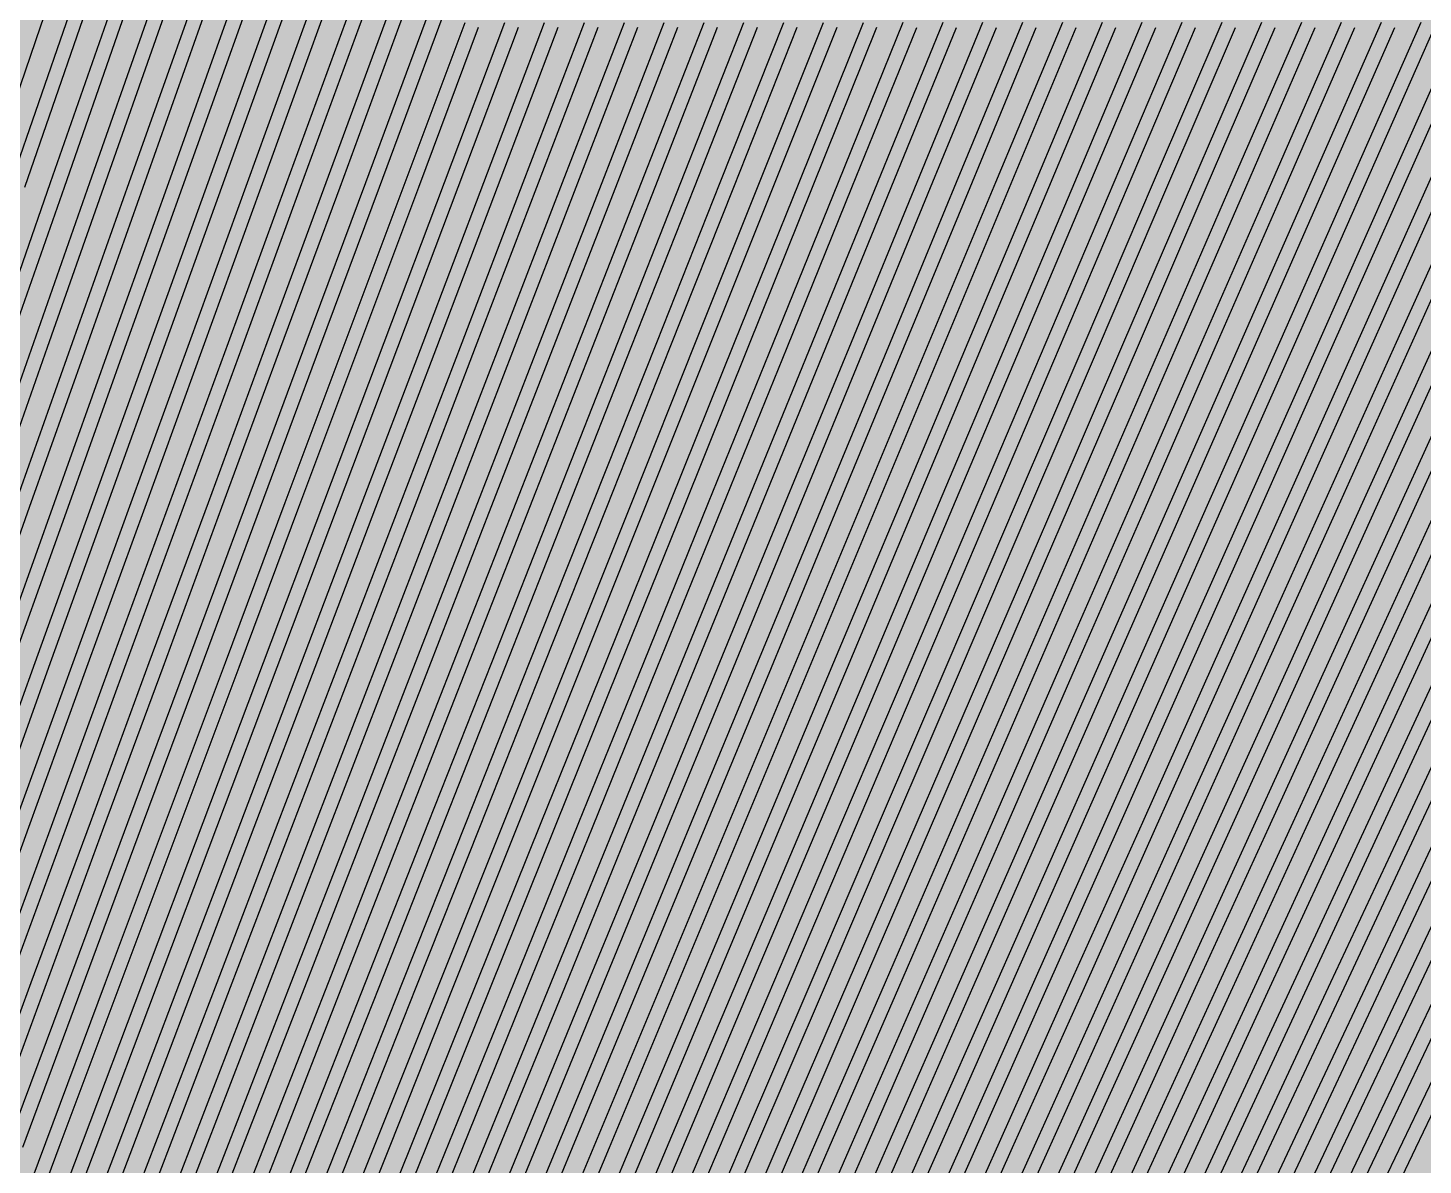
# Model space of a CAD drawing. Header units: metres. Extents: x -7231 to 10969, y -37556 to 1873.
# Drawn here: x 2548.8 to 2745, y -18287.3 to -18127.3 of the extents above; entities that cross this region are included whole.
import ezdxf

# ---------------------------------------------------------------- set-up
doc = ezdxf.new("R2010")
doc.units = ezdxf.units.M
for name, color, linetype in [('Metal1', 4, 'CONTINUOUS'), ('Metal2', 3, 'CONTINUOUS'), ('Polyimide', 7, 'CONTINUOUS')]:
    doc.layers.add(name, color=color, linetype=linetype)

msp = doc.modelspace()

# ---------------------------------------------------------------- hatches: boundary and pattern name
at = {"layer": 'Polyimide'}
msp.add_hatch(color=7, dxfattribs=at).paths.add_polyline_path([(4065.69, -468), (4066.67, -501.99), (4068.51, -535.99), (4071.41, -569.99), (4075.54, -603.99), (4081.04, -637.99), (4088.01, -671.99), (4096.52, -705.98), (4106.62, -739.98), (4118.33, -773.98), (4131.63, -807.98), (4146.49, -841.98), (4162.87, -875.98), (4180.68, -909.97), (4199.83, -943.97), (4220.22, -977.97), (4241.73, -1011.97), (4264.21, -1045.97), (4287.52, -1079.96), (4311.51, -1113.96), (4336.01, -1147.96), (4360.86, -1181.96), (4385.88, -1215.96), (4410.89, -1249.96), (4435.74, -1283.95), (4460.24, -1317.95), (4484.23, -1351.95), (4507.54, -1385.95), (4530.02, -1419.95), (4551.53, -1453.94), (4571.92, -1487.94), (4591.07, -1521.94), (4608.88, -1555.94), (4625.26, -1589.94), (4640.12, -1623.94), (4653.42, -1657.93), (4665.13, -1691.93), (4675.23, -1725.93), (4683.74, -1759.93), (4690.71, -1793.93), (4696.21, -1827.93), (4700.34, -1861.92), (4703.24, -1895.92), (4705.08, -1929.92), (4706.06, -1963.92), (4706.44, -1997.92), (4706.5, -2031.91), (4706.5, -4793.02), (4709.95, -4838.39), (4720.22, -4882.71), (4737.08, -4924.98), (4760.13, -4964.2), (4788.85, -4999.49), (4822.58, -5030.03), (4860.53, -5055.12), (4901.85, -5074.18), (4901.85, -5074.18), (4970.68, -5105.23), (5034.7, -5145.26), (5092.76, -5193.54), (5143.8, -5249.19), (5186.89, -5311.2), (5221.24, -5378.44), (5246.23, -5449.69), (5261.41, -5523.66), (5266.5, -5599), (5261.41, -5674.34), (5246.23, -5748.31), (5221.24, -5819.56), (5186.89, -5886.8), (5143.8, -5948.81), (5092.76, -6004.46), (5034.7, -6052.74), (4970.68, -6092.77), (4901.85, -6123.82), (4860.53, -6142.88), (4822.58, -6167.97), (4788.85, -6198.51), (4760.13, -6233.8), (4737.08, -6273.02), (4720.22, -6315.29), (4709.95, -6359.61), (4706.5, -6404.98), (4706.5, -9221.52), (4709.95, -9266.88), (4720.22, -9311.21), (4737.08, -9353.47), (4760.13, -9392.7), (4788.85, -9427.98), (4822.58, -9458.52), (4860.53, -9483.61), (4901.85, -9502.67), (4970.68, -9533.72), (5034.7, -9573.75), (5092.76, -9622.03), (5143.8, -9677.68), (5186.89, -9739.69), (5221.24, -9806.94), (5246.23, -9878.19), (5261.41, -9952.16), (5266.5, -10027.49), (5261.41, -10102.83), (5246.23, -10176.8), (5221.24, -10248.05), (5186.89, -10315.3), (5143.8, -10377.31), (5092.76, -10432.96), (5034.7, -10481.24), (4970.68, -10521.27), (4901.85, -10552.32), (4860.53, -10571.38), (4822.58, -10596.46), (4788.85, -10627), (4760.13, -10662.29), (4737.08, -10701.52), (4720.22, -10743.78), (4709.95, -10788.1), (4706.5, -10833.47), (4706.5, -13650.01), (4709.95, -13695.38), (4720.22, -13739.7), (4737.08, -13781.96), (4760.13, -13821.19), (4788.85, -13856.48), (4822.58, -13887.02), (4860.53, -13912.11), (4901.85, -13931.17), (4970.68, -13962.22), (5034.7, -14002.25), (5092.76, -14050.53), (5143.8, -14106.18), (5186.89, -14168.19), (5221.24, -14235.43), (5246.23, -14306.68), (5261.41, -14380.65), (5266.5, -14455.99), (5261.41, -14531.33), (5246.23, -14605.29), (5221.24, -14676.55), (5186.89, -14743.79), (5143.8, -14805.8), (5092.76, -14861.45), (5034.7, -14909.73), (4970.68, -14949.76), (4901.85, -14980.81), (4860.53, -14999.87), (4822.58, -15024.96), (4788.85, -15055.5), (4760.13, -15090.79), (4737.08, -15130.01), (4720.22, -15172.27), (4709.95, -15216.6), (4706.5, -15261.97), (4706.5, -15455.99), (4720.95, -15750.04), (4764.14, -16041.26), (4835.68, -16326.84), (4934.86, -16604.04), (5060.74, -16870.18), (5212.09, -17122.7), (5387.47, -17359.17), (5585.18, -17577.31), (5803.32, -17775.02), (6039.79, -17950.4), (6292.31, -18101.75), (6558.45, -18227.63), (6835.65, -18326.81), (7121.23, -18398.34), (7412.45, -18441.54), (7706.5, -18455.99), (9969.01, -18455.99), (10047.42, -18459.84), (10125.08, -18471.36), (10201.23, -18490.44), (10275.15, -18516.89), (10346.12, -18550.45), (10413.46, -18590.81), (10476.52, -18637.58), (10534.69, -18690.3), (10587.41, -18748.47), (10634.18, -18811.53), (10674.54, -18878.87), (10708.11, -18949.84), (10734.56, -19023.76), (10753.63, -19099.92), (10765.15, -19177.58), (10769.01, -19255.99), (10769.01, -20895.8), (10730.24, -20951.41), (10694.6, -21009.08), (10662.21, -21068.63), (10633.17, -21129.89), (10607.55, -21192.66), (10585.45, -21256.74), (10566.93, -21321.96), (10552.05, -21388.09), (10540.84, -21454.95), (10533.35, -21522.33), (10529.6, -21590.02), (10529.6, -21657.81), (10533.35, -21725.5), (10540.84, -21792.87), (10552.05, -21859.73), (10566.93, -21925.87), (10585.45, -21991.08), (10607.55, -22055.17), (10633.17, -22117.94), (10662.21, -22179.19), (10694.6, -22238.74), (10730.24, -22296.41), (10769.01, -22352.03), (10769.01, -32454.24), (10728.74, -32510.49), (10691.72, -32568.92), (10658.05, -32629.35), (10627.85, -32691.58), (10601.2, -32755.42), (10578.21, -32820.67), (10558.93, -32887.1), (10543.44, -32954.52), (10531.77, -33022.71), (10523.97, -33091.44), (10520.07, -33160.51), (10520.07, -33229.69), (10523.97, -33298.75), (10531.77, -33367.49), (10543.44, -33435.67), (10558.93, -33503.09), (10578.21, -33569.53), (10601.2, -33634.77), (10627.85, -33698.61), (10658.05, -33760.85), (10691.72, -33821.28), (10728.74, -33879.71), (10769.01, -33935.96), (10769.01, -36556), (10765.15, -36634.41), (10753.63, -36712.07), (10734.56, -36788.23), (10708.11, -36862.15), (10674.54, -36933.12), (10634.18, -37000.46), (10587.41, -37063.51), (10534.69, -37121.69), (10476.52, -37174.41), (10413.46, -37221.18), (10346.12, -37261.54), (10275.15, -37295.1), (10201.23, -37321.55), (10125.08, -37340.63), (10047.42, -37352.15), (9969.01, -37356), (-6231.01, -37356), (-6309.42, -37352.15), (-6387.08, -37340.63), (-6463.23, -37321.55), (-6537.15, -37295.1), (-6608.12, -37261.54), (-6675.46, -37221.18), (-6738.52, -37174.41), (-6796.69, -37121.69), (-6849.41, -37063.51), (-6896.18, -37000.46), (-6936.54, -36933.12), (-6970.11, -36862.15), (-6996.56, -36788.23), (-7015.63, -36712.07), (-7027.15, -36634.41), (-7031.01, -36556), (-7031.01, -33936), (-6990.74, -33879.75), (-6953.7, -33821.31), (-6920.03, -33760.88), (-6889.82, -33698.64), (-6863.18, -33634.8), (-6840.18, -33569.55), (-6820.9, -33503.11), (-6805.4, -33435.69), (-6793.74, -33367.49), (-6785.94, -33298.75), (-6782.03, -33229.68), (-6782.03, -33160.5), (-6785.94, -33091.43), (-6793.74, -33022.69), (-6805.4, -32954.5), (-6820.9, -32887.07), (-6840.18, -32820.63), (-6863.18, -32755.39), (-6889.82, -32691.54), (-6920.03, -32629.3), (-6953.7, -32568.87), (-6990.74, -32510.43), (-7031.01, -32454.18), (-7031.01, -22364.83), (-6990.74, -22308.58), (-6953.7, -22250.14), (-6920.03, -22189.71), (-6889.82, -22127.47), (-6863.18, -22063.62), (-6840.18, -21998.38), (-6820.9, -21931.94), (-6805.4, -21864.51), (-6793.74, -21796.32), (-6785.94, -21727.58), (-6782.03, -21658.51), (-6782.03, -21589.33), (-6785.94, -21520.26), (-6793.74, -21451.52), (-6805.4, -21383.32), (-6820.9, -21315.9), (-6840.18, -21249.46), (-6863.18, -21184.21), (-6889.82, -21120.37), (-6920.03, -21058.13), (-6953.7, -20997.7), (-6990.74, -20939.26), (-7031.01, -20883.01), (-7031.01, -19255.99), (-7027.15, -19177.58), (-7015.63, -19099.92), (-6996.56, -19023.76), (-6970.11, -18949.84), (-6936.54, -18878.87), (-6896.18, -18811.53), (-6849.41, -18748.47), (-6796.69, -18690.3), (-6738.52, -18637.58), (-6675.46, -18590.81), (-6608.12, -18550.45), (-6537.15, -18516.89), (-6463.23, -18490.44), (-6387.08, -18471.36), (-6309.42, -18459.84), (-6231.01, -18455.99), (-3968.5, -18455.99), (-3674.45, -18441.54), (-3383.23, -18398.34), (-3097.65, -18326.81), (-2820.45, -18227.63), (-2554.31, -18101.75), (-2301.79, -17950.4), (-2065.32, -17775.02), (-1847.18, -17577.31), (-1649.47, -17359.17), (-1474.09, -17122.7), (-1322.74, -16870.18), (-1196.86, -16604.04), (-1097.68, -16326.84), (-1026.14, -16041.26), (-982.95, -15750.04), (-968.5, -15455.99), (-968.5, -15261.97), (-971.95, -15216.6), (-982.22, -15172.27), (-999.08, -15130.01), (-1022.13, -15090.79), (-1050.85, -15055.5), (-1084.58, -15024.96), (-1122.53, -14999.87), (-1163.85, -14980.81), (-1232.68, -14949.76), (-1296.7, -14909.73), (-1354.76, -14861.45), (-1405.8, -14805.8), (-1448.89, -14743.79), (-1483.24, -14676.55), (-1508.23, -14605.29), (-1523.41, -14531.33), (-1528.5, -14455.99), (-1523.41, -14380.65), (-1508.23, -14306.68), (-1483.24, -14235.43), (-1448.89, -14168.19), (-1405.8, -14106.18), (-1354.76, -14050.53), (-1296.7, -14002.25), (-1232.68, -13962.22), (-1163.85, -13931.17), (-1122.53, -13912.11), (-1084.58, -13887.02), (-1050.85, -13856.48), (-1022.13, -13821.19), (-999.08, -13781.96), (-982.22, -13739.7), (-971.95, -13695.38), (-968.5, -13650.01), (-968.5, -12309.64), (-971.95, -12264.27), (-982.22, -12219.94), (-999.08, -12177.68), (-1022.13, -12138.46), (-1050.85, -12103.17), (-1084.58, -12072.63), (-1122.53, -12047.54), (-1163.85, -12028.48), (-1232.68, -11997.43), (-1296.7, -11957.4), (-1354.76, -11909.12), (-1405.8, -11853.47), (-1448.89, -11791.46), (-1483.24, -11724.22), (-1508.23, -11652.96), (-1523.41, -11579), (-1528.5, -11503.66), (-1523.41, -11428.32), (-1508.23, -11354.35), (-1483.24, -11283.1), (-1448.89, -11215.86), (-1405.8, -11153.85), (-1354.76, -11098.2), (-1296.7, -11049.92), (-1232.68, -11009.89), (-1163.85, -10978.84), (-1122.53, -10959.78), (-1084.58, -10934.69), (-1050.85, -10904.15), (-1022.13, -10868.86), (-999.08, -10829.63), (-982.22, -10787.37), (-971.95, -10743.05), (-968.5, -10697.68), (-968.5, -9357.31), (-971.95, -9311.94), (-982.22, -9267.62), (-999.08, -9225.35), (-1022.13, -9186.13), (-1050.85, -9150.84), (-1084.58, -9120.3), (-1122.53, -9095.21), (-1163.85, -9076.15), (-1163.85, -9076.15), (-1232.68, -9045.1), (-1296.7, -9005.07), (-1354.76, -8956.79), (-1405.8, -8901.14), (-1448.89, -8839.13), (-1483.24, -8771.89), (-1508.23, -8700.64), (-1523.41, -8626.67), (-1528.5, -8551.33), (-1523.41, -8475.99), (-1508.23, -8402.02), (-1483.24, -8330.77), (-1448.89, -8263.53), (-1405.8, -8201.52), (-1354.76, -8145.87), (-1296.7, -8097.59), (-1232.68, -8057.56), (-1163.85, -8026.51), (-1163.85, -8026.51), (-1122.53, -8007.45), (-1084.58, -7982.36), (-1050.85, -7951.82), (-1022.13, -7916.53), (-999.08, -7877.31), (-982.22, -7835.04), (-971.95, -7790.72), (-968.5, -7745.35), (-968.5, -6404.98), (-971.95, -6359.61), (-982.22, -6315.29), (-999.08, -6273.02), (-1022.13, -6233.8), (-1050.85, -6198.51), (-1084.58, -6167.97), (-1122.53, -6142.88), (-1163.85, -6123.82), (-1163.85, -6123.82), (-1232.68, -6092.77), (-1296.7, -6052.74), (-1354.76, -6004.46), (-1405.8, -5948.81), (-1448.89, -5886.8), (-1483.24, -5819.56), (-1508.23, -5748.31), (-1523.41, -5674.34), (-1528.5, -5599), (-1523.41, -5523.66), (-1508.23, -5449.69), (-1483.24, -5378.44), (-1448.89, -5311.2), (-1405.8, -5249.19), (-1354.76, -5193.54), (-1296.7, -5145.26), (-1232.68, -5105.23), (-1163.85, -5074.18), (-1163.85, -5074.18), (-1122.53, -5055.12), (-1084.58, -5030.03), (-1050.85, -4999.49), (-1022.13, -4964.2), (-999.08, -4924.98), (-982.22, -4882.71), (-971.95, -4838.39), (-968.5, -4793.02), (-968.5, -2031.91), (-968.44, -1997.92), (-968.06, -1963.92), (-967.05, -1929.92), (-965.18, -1895.92), (-962.22, -1861.92), (-958.01, -1827.93), (-952.41, -1793.93), (-945.31, -1759.93), (-936.64, -1725.93), (-926.35, -1691.93), (-914.43, -1657.93), (-900.88, -1623.94), (-885.74, -1589.94), (-869.05, -1555.94), (-850.91, -1521.94), (-831.4, -1487.94), (-810.63, -1453.94), (-788.72, -1419.95), (-765.82, -1385.95), (-742.07, -1351.95), (-717.63, -1317.95), (-692.67, -1283.95), (-667.36, -1249.96), (-641.88, -1215.96), (-616.39, -1181.96), (-591.08, -1147.96), (-566.12, -1113.96), (-541.68, -1079.96), (-517.93, -1045.97), (-495.03, -1011.97), (-473.12, -977.97), (-452.35, -943.97), (-432.84, -909.97), (-414.7, -875.98), (-398.01, -841.98), (-382.87, -807.98), (-369.32, -773.98), (-357.4, -739.98), (-347.11, -705.98), (-338.44, -671.99), (-331.34, -637.99), (-325.74, -603.99), (-321.53, -569.99), (-318.57, -535.99), (-316.7, -501.99), (-315.69, -468), (-315.31, -434), (-315.25, -400), (-315.25, 401), (-315.25, 451), (-315.25, 1644), (-270.25, 1644), (-270.03, 1637.13), (-269.35, 1630.29), (-268.23, 1623.52), (-266.67, 1616.82), (-264.68, 1610.25), (-262.26, 1603.82), (-259.42, 1597.56), (-256.18, 1591.5), (-252.55, 1585.67), (-248.55, 1580.08), (-244.19, 1574.77), (-239.5, 1569.75), (-234.48, 1565.06), (-229.17, 1560.7), (-223.58, 1556.7), (-217.75, 1553.07), (-211.69, 1549.83), (-205.43, 1546.99), (-199, 1544.57), (-192.43, 1542.58), (-185.73, 1541.02), (-178.96, 1539.9), (-172.12, 1539.22), (-165.25, 1539), (-158.38, 1539.22), (-151.54, 1539.9), (-144.77, 1541.02), (-138.07, 1542.58), (-131.5, 1544.57), (-125.07, 1546.99), (-118.81, 1549.83), (-112.75, 1553.07), (-106.92, 1556.7), (-101.33, 1560.7), (-96.02, 1565.06), (-91, 1569.75), (-86.31, 1574.77), (-81.95, 1580.08), (-77.95, 1585.67), (-74.32, 1591.5), (-71.08, 1597.56), (-68.24, 1603.82), (-65.82, 1610.25), (-63.83, 1616.82), (-62.27, 1623.52), (-61.15, 1630.29), (-60.47, 1637.13), (-60.25, 1644), (1853, 1644), (1853, 1573), (3815.25, 1573), (3815.46, 1579.54), (3816.11, 1586.05), (3817.17, 1592.51), (3818.66, 1598.88), (3820.56, 1605.14), (3822.86, 1611.27), (3825.56, 1617.23), (3828.65, 1623), (3832.1, 1628.56), (3835.91, 1633.88), (3840.07, 1638.93), (3844.54, 1643.71), (3849.32, 1648.18), (3854.37, 1652.34), (3859.69, 1656.15), (3865.25, 1659.6), (3871.02, 1662.69), (3876.98, 1665.39), (3883.11, 1667.69), (3889.37, 1669.59), (3895.74, 1671.08), (3902.2, 1672.14), (3908.71, 1672.79), (3915.25, 1673), (3921.79, 1672.79), (3928.3, 1672.14), (3934.76, 1671.08), (3941.13, 1669.59), (3947.39, 1667.69), (3953.52, 1665.39), (3959.48, 1662.69), (3965.25, 1659.6), (3970.81, 1656.15), (3976.13, 1652.34), (3981.18, 1648.18), (3985.96, 1643.71), (3990.43, 1638.93), (3994.59, 1633.88), (3998.4, 1628.56), (4001.85, 1623), (4004.94, 1617.23), (4007.64, 1611.27), (4009.94, 1605.14), (4011.84, 1598.88), (4013.33, 1592.51), (4014.39, 1586.05), (4015.04, 1579.54), (4015.25, 1573), (4065.25, 1573), (4065.25, 451), (4065.25, 401), (4065.25, -400), (4065.31, -434), (4065.69, -468)])

# ---------------------------------------------------------------- linework, layer by layer
at = {"layer": 'Metal1'}
for points in [[(2720.43, -17767.26), (2712.26, -17789.76), (2704.09, -17812.26), (2695.93, -17834.76), (2687.76, -17857.26), (2679.59, -17879.76), (2671.42, -17902.26), (2663.25, -17924.76), (2655.08, -17947.27), (2646.92, -17969.77), (2638.75, -17992.27), (2630.58, -18014.77), (2622.41, -18037.27), (2614.24, -18059.77), (2606.08, -18082.27), (2597.91, -18104.77), (2589.74, -18127.27), (2581.57, -18149.77), (2573.4, -18172.27), (2565.23, -18194.77), (2557.07, -18217.27), (2548.9, -18239.77), (2540.73, -18262.27)], [(2541, -18284.09), (2549.29, -18261.59), (2557.59, -18239.09), (2565.88, -18216.59), (2574.18, -18194.09), (2582.47, -18171.59), (2590.77, -18149.08), (2599.06, -18126.58), (2607.36, -18104.08), (2615.65, -18081.58), (2623.95, -18059.08), (2632.25, -18036.58), (2640.54, -18014.08), (2648.84, -17991.58), (2657.13, -17969.08), (2665.43, -17946.58), (2673.72, -17924.08), (2682.02, -17901.58), (2690.31, -17879.08), (2698.61, -17856.58), (2706.9, -17834.07), (2715.2, -17811.57), (2723.49, -17789.07), (2731.79, -17766.57)], [(2541.71, -18194.1), (2549.62, -18171.6), (2557.54, -18149.1), (2565.45, -18126.6), (2573.36, -18104.1), (2581.28, -18081.6), (2589.19, -18059.1), (2597.11, -18036.6), (2605.02, -18014.09), (2612.93, -17991.59), (2620.85, -17969.09), (2628.76, -17946.59), (2636.68, -17924.09), (2644.59, -17901.59), (2652.5, -17879.09), (2660.42, -17856.59), (2668.33, -17834.09), (2676.25, -17811.59), (2684.16, -17789.09), (2692.07, -17766.59)], [(2733.67, -17767.26), (2725.37, -17789.77), (2717.08, -17812.27), (2708.78, -17834.77), (2700.48, -17857.27), (2692.19, -17879.77), (2683.89, -17902.27), (2675.6, -17924.77), (2667.3, -17947.27), (2659.01, -17969.77), (2650.71, -17992.27), (2642.42, -18014.77), (2634.12, -18037.27), (2625.83, -18059.77), (2617.53, -18082.27), (2609.24, -18104.77), (2600.94, -18127.28), (2592.65, -18149.78), (2584.35, -18172.28), (2576.05, -18194.78), (2567.76, -18217.28), (2559.46, -18239.78), (2551.17, -18262.28), (2542.87, -18284.78)], [(2693.96, -17767.25), (2686.05, -17789.75), (2678.13, -17812.25), (2670.22, -17834.75), (2662.3, -17857.25), (2654.39, -17879.75), (2646.48, -17902.25), (2638.56, -17924.76), (2630.65, -17947.26), (2622.73, -17969.76), (2614.82, -17992.26), (2606.91, -18014.76), (2598.99, -18037.26), (2591.08, -18059.76), (2583.16, -18082.26), (2575.25, -18104.76), (2567.34, -18127.26), (2559.42, -18149.76), (2551.51, -18172.26), (2543.59, -18194.76)], [(2544.49, -18216.6), (2552.53, -18194.1), (2560.57, -18171.59), (2568.61, -18149.09), (2576.65, -18126.59), (2584.7, -18104.09), (2592.74, -18081.59), (2600.78, -18059.09), (2608.82, -18036.59), (2616.86, -18014.09), (2624.9, -17991.59), (2632.94, -17969.09), (2640.98, -17946.59), (2649.02, -17924.09), (2657.07, -17901.59), (2665.11, -17879.09), (2673.15, -17856.58), (2681.19, -17834.08), (2689.23, -17811.58), (2697.27, -17789.08), (2705.31, -17766.58)], [(2707.2, -17767.26), (2699.15, -17789.76), (2691.11, -17812.26), (2683.07, -17834.76), (2675.03, -17857.26), (2666.99, -17879.76), (2658.95, -17902.26), (2650.91, -17924.76), (2642.87, -17947.26), (2634.83, -17969.76), (2626.78, -17992.26), (2618.74, -18014.76), (2610.7, -18037.26), (2602.66, -18059.76), (2594.62, -18082.26), (2586.58, -18104.77), (2578.54, -18127.27), (2570.5, -18149.77), (2562.46, -18172.27), (2554.41, -18194.77), (2546.37, -18217.27)], [(2546.46, -18149.1), (2554.24, -18126.6), (2562.03, -18104.1), (2569.82, -18081.6), (2577.61, -18059.1), (2585.39, -18036.6), (2593.18, -18014.1), (2600.97, -17991.6), (2608.75, -17969.1), (2616.54, -17946.6), (2624.33, -17924.1), (2632.11, -17901.6), (2639.9, -17879.1), (2647.69, -17856.59), (2655.47, -17834.09), (2663.26, -17811.59), (2671.05, -17789.09), (2678.83, -17766.59)], [(2547.02, -18239.09), (2555.19, -18216.59), (2563.35, -18194.09), (2571.52, -18171.59), (2579.69, -18149.09), (2587.86, -18126.59), (2596.03, -18104.09), (2604.2, -18081.59), (2612.36, -18059.09), (2620.53, -18036.59), (2628.7, -18014.09), (2636.87, -17991.58), (2645.04, -17969.08), (2653.21, -17946.58), (2661.37, -17924.08), (2669.54, -17901.58), (2677.71, -17879.08), (2685.88, -17856.58), (2694.05, -17834.08), (2702.21, -17811.58), (2710.38, -17789.08), (2718.55, -17766.58)], [(2680.72, -17767.25), (2672.94, -17789.75), (2665.15, -17812.25), (2657.36, -17834.75), (2649.58, -17857.25), (2641.79, -17879.75), (2634, -17902.25), (2626.22, -17924.75), (2618.43, -17947.25), (2610.64, -17969.75), (2602.86, -17992.25), (2595.07, -18014.75), (2587.28, -18037.25), (2579.5, -18059.75), (2571.71, -18082.26), (2563.92, -18104.76), (2556.13, -18127.26), (2548.35, -18149.76)], [(2779.16, -18104.84), (2768.96, -18127.34), (2758.76, -18149.84), (2748.55, -18172.34), (2738.35, -18194.84), (2728.15, -18217.35), (2717.95, -18239.85), (2707.75, -18262.35), (2697.54, -18284.85), (2687.34, -18307.35), (2677.14, -18329.85), (2666.94, -18352.35), (2656.73, -18374.85), (2646.53, -18397.35), (2636.33, -18419.85), (2626.13, -18442.35), (2615.92, -18464.85), (2605.72, -18487.35), (2595.52, -18509.85), (2585.32, -18532.35), (2575.12, -18554.86), (2564.91, -18577.36), (2554.71, -18599.86), (2544.51, -18622.36)], [(2790.49, -18104.85), (2780.16, -18127.35), (2769.83, -18149.85), (2759.5, -18172.35), (2749.17, -18194.85), (2738.84, -18217.35), (2728.51, -18239.85), (2718.18, -18262.35), (2707.85, -18284.85), (2697.53, -18307.35), (2687.2, -18329.85), (2676.87, -18352.35), (2666.54, -18374.85), (2656.21, -18397.36)], [(2801.82, -18104.85), (2791.36, -18127.35), (2780.91, -18149.85), (2770.45, -18172.35), (2759.99, -18194.85), (2749.54, -18217.35), (2739.08, -18239.85), (2728.62, -18262.36), (2718.17, -18284.86), (2707.71, -18307.36), (2697.25, -18329.86), (2686.8, -18352.36), (2676.34, -18374.86), (2665.88, -18397.36)], [(2813.15, -18104.85), (2802.56, -18127.36), (2791.98, -18149.86), (2781.4, -18172.36), (2770.81, -18194.86), (2760.23, -18217.36), (2749.64, -18239.86), (2739.06, -18262.36), (2728.48, -18284.86), (2717.89, -18307.36), (2707.31, -18329.86), (2696.73, -18352.36), (2686.14, -18374.86), (2675.56, -18397.36)], [(2824.48, -18104.86), (2813.76, -18127.36), (2803.05, -18149.86), (2792.34, -18172.36), (2781.63, -18194.86), (2770.92, -18217.36), (2760.21, -18239.86), (2749.5, -18262.36), (2738.79, -18284.86), (2728.08, -18307.36), (2717.37, -18329.87), (2706.66, -18352.37), (2695.94, -18374.87), (2685.23, -18397.37)], [(2539.44, -18509.05), (2548.88, -18486.55), (2558.32, -18464.05), (2567.75, -18441.55), (2577.19, -18419.05), (2586.63, -18396.55), (2596.07, -18374.05), (2605.51, -18351.55), (2614.95, -18329.05), (2624.39, -18306.55), (2633.83, -18284.05), (2643.27, -18261.55), (2652.71, -18239.05), (2662.15, -18216.55), (2671.59, -18194.04), (2681.03, -18171.54), (2690.47, -18149.04), (2699.91, -18126.54)], [(2539.7, -18486.56), (2549.02, -18464.06), (2558.33, -18441.56), (2567.64, -18419.06), (2576.95, -18396.56), (2586.27, -18374.05), (2595.58, -18351.55), (2604.89, -18329.05), (2614.2, -18306.55), (2623.52, -18284.05), (2632.83, -18261.55), (2642.14, -18239.05), (2651.45, -18216.55), (2660.77, -18194.05), (2670.08, -18171.55), (2679.39, -18149.05), (2688.7, -18126.55)], [(2539.72, -18464.06), (2548.9, -18441.56), (2558.09, -18419.06), (2567.27, -18396.56), (2576.46, -18374.06), (2585.65, -18351.56), (2594.83, -18329.06), (2604.02, -18306.56), (2613.2, -18284.06), (2622.39, -18261.56), (2631.57, -18239.06), (2640.76, -18216.55), (2649.94, -18194.05), (2659.13, -18171.55), (2668.31, -18149.05), (2677.5, -18126.55)], [(2540.77, -18644.03), (2551.1, -18621.53), (2561.42, -18599.03), (2571.75, -18576.53), (2582.08, -18554.03), (2592.41, -18531.52), (2602.74, -18509.02), (2613.07, -18486.52), (2623.4, -18464.02), (2633.73, -18441.52), (2644.06, -18419.02), (2654.39, -18396.52), (2664.72, -18374.02), (2675.05, -18351.52), (2685.38, -18329.02), (2695.71, -18306.52), (2706.04, -18284.02), (2716.37, -18261.52), (2726.7, -18239.02), (2737.03, -18216.52), (2747.35, -18194.01), (2757.68, -18171.51), (2768.01, -18149.01), (2778.34, -18126.51)], [(2542.69, -18621.53), (2552.89, -18599.03), (2563.09, -18576.53), (2573.29, -18554.03), (2583.5, -18531.53), (2593.7, -18509.03), (2603.9, -18486.53), (2614.1, -18464.03), (2624.31, -18441.53), (2634.51, -18419.03), (2644.71, -18396.52), (2654.91, -18374.02), (2665.11, -18351.52), (2675.32, -18329.02), (2685.52, -18306.52), (2695.72, -18284.02), (2705.92, -18261.52), (2716.13, -18239.02), (2726.33, -18216.52), (2736.53, -18194.02), (2746.73, -18171.52), (2756.94, -18149.02), (2767.14, -18126.52)], [(2542.89, -18306.58), (2551.31, -18284.08), (2559.73, -18261.58), (2568.16, -18239.08), (2576.58, -18216.58), (2585, -18194.08), (2593.42, -18171.58), (2601.85, -18149.08), (2610.27, -18126.58)], [(2544.35, -18599.04), (2554.43, -18576.53), (2564.5, -18554.03), (2574.58, -18531.53), (2584.65, -18509.03), (2594.73, -18486.53), (2604.81, -18464.03), (2614.88, -18441.53), (2624.96, -18419.03), (2635.03, -18396.53), (2645.11, -18374.03), (2655.18, -18351.53), (2665.26, -18329.03), (2675.33, -18306.53), (2685.41, -18284.03), (2695.48, -18261.53), (2705.56, -18239.02), (2715.63, -18216.52), (2725.71, -18194.02), (2735.78, -18171.52), (2745.86, -18149.02), (2755.93, -18126.52)], [(2544.53, -18329.08), (2553.08, -18306.58), (2561.63, -18284.08), (2570.18, -18261.58), (2578.73, -18239.08), (2587.28, -18216.58), (2595.82, -18194.08), (2604.37, -18171.58), (2612.92, -18149.08), (2621.47, -18126.57)], [(2545.77, -18576.54), (2555.71, -18554.04), (2565.66, -18531.54), (2575.61, -18509.04), (2585.56, -18486.54), (2595.51, -18464.04), (2605.46, -18441.53), (2615.4, -18419.03), (2625.35, -18396.53), (2635.3, -18374.03), (2645.25, -18351.53), (2655.2, -18329.03), (2665.14, -18306.53), (2675.09, -18284.03), (2685.04, -18261.53), (2694.99, -18239.03), (2704.94, -18216.53), (2714.88, -18194.03), (2724.83, -18171.53), (2734.78, -18149.03), (2744.73, -18126.53)], [(2545.91, -18351.58), (2554.59, -18329.08), (2563.26, -18306.58), (2571.94, -18284.07), (2580.62, -18261.57), (2589.29, -18239.07), (2597.97, -18216.57), (2606.65, -18194.07), (2615.33, -18171.57), (2624, -18149.07), (2632.68, -18126.57)], [(2546.93, -18554.04), (2556.75, -18531.54), (2566.57, -18509.04), (2576.39, -18486.54), (2586.21, -18464.04), (2596.03, -18441.54), (2605.85, -18419.04), (2615.67, -18396.54), (2625.49, -18374.04), (2635.31, -18351.54), (2645.13, -18329.04), (2654.96, -18306.54), (2664.78, -18284.03), (2674.6, -18261.53), (2684.42, -18239.03), (2694.24, -18216.53), (2704.06, -18194.03), (2713.88, -18171.53), (2723.7, -18149.03), (2733.52, -18126.53)], [(2547.04, -18374.07), (2555.84, -18351.57), (2564.65, -18329.07), (2573.45, -18306.57), (2582.26, -18284.07), (2591.06, -18261.57), (2599.86, -18239.07), (2608.67, -18216.57), (2617.47, -18194.07), (2626.28, -18171.57), (2635.08, -18149.07), (2643.88, -18126.57)], [(2547.83, -18531.55), (2557.52, -18509.05), (2567.22, -18486.54), (2576.91, -18464.04), (2586.6, -18441.54), (2596.3, -18419.04), (2605.99, -18396.54), (2615.69, -18374.04), (2625.38, -18351.54), (2635.07, -18329.04), (2644.77, -18306.54), (2654.46, -18284.04), (2664.16, -18261.54), (2673.85, -18239.04), (2683.54, -18216.54), (2693.24, -18194.04), (2702.93, -18171.54), (2712.62, -18149.03), (2722.32, -18126.53)], [(2547.92, -18396.57), (2556.85, -18374.07), (2565.78, -18351.57), (2574.71, -18329.07), (2583.64, -18306.57), (2592.57, -18284.07), (2601.5, -18261.56), (2610.43, -18239.06), (2619.36, -18216.56), (2628.3, -18194.06), (2637.23, -18171.56), (2646.16, -18149.06), (2655.09, -18126.56)], [(2548.48, -18509.05), (2558.05, -18486.55), (2567.61, -18464.05), (2577.18, -18441.55), (2586.75, -18419.05), (2596.31, -18396.55), (2605.88, -18374.05), (2615.45, -18351.55), (2625.01, -18329.04), (2634.58, -18306.54), (2644.15, -18284.04), (2653.71, -18261.54), (2663.28, -18239.04), (2672.85, -18216.54), (2682.41, -18194.04), (2691.98, -18171.54), (2701.55, -18149.04), (2711.11, -18126.54)], [(2548.54, -18419.07), (2557.6, -18396.56), (2566.65, -18374.06), (2575.71, -18351.56), (2584.77, -18329.06), (2593.83, -18306.56), (2602.89, -18284.06), (2611.94, -18261.56), (2621, -18239.06), (2630.06, -18216.56), (2639.12, -18194.06), (2648.18, -18171.56), (2657.24, -18149.06), (2666.29, -18126.56)], [(2664.07, -18396.52), (2674.53, -18374.02), (2684.98, -18351.52), (2695.44, -18329.01), (2705.9, -18306.51), (2716.35, -18284.01), (2726.81, -18261.51), (2737.27, -18239.01), (2747.72, -18216.51), (2758.18, -18194.01), (2768.64, -18171.51), (2779.09, -18149.01), (2789.55, -18126.51)], [(2673.75, -18396.51), (2684.33, -18374.01), (2694.92, -18351.51), (2705.5, -18329.01), (2716.08, -18306.51), (2726.67, -18284.01), (2737.25, -18261.51), (2747.83, -18239.01), (2758.42, -18216.51), (2769, -18194.01), (2779.59, -18171.51), (2790.17, -18149), (2800.75, -18126.5)], [(2683.43, -18396.51), (2694.14, -18374.01), (2704.85, -18351.51), (2715.56, -18329.01), (2726.27, -18306.51), (2736.98, -18284), (2747.69, -18261.5), (2758.4, -18239), (2769.11, -18216.5), (2779.83, -18194), (2790.54, -18171.5), (2801.25, -18149), (2811.96, -18126.5)], [(2724.15, -18127.33), (2714.46, -18149.83), (2704.77, -18172.33), (2695.07, -18194.83), (2685.38, -18217.33), (2675.69, -18239.83), (2665.99, -18262.33), (2656.3, -18284.83), (2646.6, -18307.33), (2636.91, -18329.83), (2627.22, -18352.33), (2617.52, -18374.83), (2607.83, -18397.33), (2598.14, -18419.83), (2588.44, -18442.33), (2578.75, -18464.84), (2569.05, -18487.34), (2559.36, -18509.84), (2549.67, -18532.34), (2539.97, -18554.84)], [(2645.75, -18127.29), (2636.94, -18149.79), (2628.14, -18172.3), (2619.33, -18194.8), (2610.53, -18217.3), (2601.73, -18239.8), (2592.92, -18262.3), (2584.12, -18284.8), (2575.32, -18307.3), (2566.51, -18329.8), (2557.71, -18352.3), (2548.9, -18374.8), (2540.1, -18397.3)], [(2712.95, -18127.32), (2703.39, -18149.82), (2693.82, -18172.32), (2684.25, -18194.82), (2674.69, -18217.32), (2665.12, -18239.82), (2655.55, -18262.33), (2645.99, -18284.83), (2636.42, -18307.33), (2626.85, -18329.83), (2617.29, -18352.33), (2607.72, -18374.83), (2598.15, -18397.33), (2588.59, -18419.83), (2579.02, -18442.33), (2569.45, -18464.83), (2559.89, -18487.33), (2550.32, -18509.83), (2540.75, -18532.33)], [(2656.95, -18127.3), (2648.02, -18149.8), (2639.09, -18172.3), (2630.15, -18194.8), (2621.22, -18217.3), (2612.29, -18239.8), (2603.36, -18262.3), (2594.43, -18284.8), (2585.5, -18307.3), (2576.57, -18329.8), (2567.64, -18352.31), (2558.71, -18374.81), (2549.78, -18397.31), (2540.84, -18419.81)], [(2701.75, -18127.32), (2692.31, -18149.82), (2682.87, -18172.32), (2673.43, -18194.82), (2663.99, -18217.32), (2654.55, -18239.82), (2645.12, -18262.32), (2635.68, -18284.82), (2626.24, -18307.32), (2616.8, -18329.82), (2607.36, -18352.32), (2597.92, -18374.82), (2588.48, -18397.32), (2579.04, -18419.83), (2569.6, -18442.33), (2560.16, -18464.83), (2550.72, -18487.33), (2541.28, -18509.83)], [(2668.15, -18127.3), (2659.09, -18149.8), (2650.03, -18172.3), (2640.97, -18194.81), (2631.92, -18217.31), (2622.86, -18239.81), (2613.8, -18262.31), (2604.74, -18284.81), (2595.68, -18307.31), (2586.63, -18329.81), (2577.57, -18352.31), (2568.51, -18374.81), (2559.45, -18397.31), (2550.39, -18419.81), (2541.33, -18442.31)], [(2690.55, -18127.31), (2681.24, -18149.81), (2671.93, -18172.31), (2662.61, -18194.81), (2653.3, -18217.31), (2643.99, -18239.82), (2634.68, -18262.32), (2625.36, -18284.82), (2616.05, -18307.32), (2606.74, -18329.82), (2597.43, -18352.32), (2588.11, -18374.82), (2578.8, -18397.32), (2569.49, -18419.82), (2560.18, -18442.32), (2550.87, -18464.82), (2541.55, -18487.32)], [(2679.35, -18127.31), (2670.16, -18149.81), (2660.98, -18172.31), (2651.79, -18194.81), (2642.61, -18217.31), (2633.42, -18239.81), (2624.24, -18262.31), (2615.05, -18284.81), (2605.87, -18307.31), (2596.68, -18329.81), (2587.5, -18352.31), (2578.31, -18374.82), (2569.13, -18397.32), (2559.94, -18419.82), (2550.76, -18442.32), (2541.57, -18464.82)], [(2612.14, -18127.28), (2603.72, -18149.78), (2595.3, -18172.28), (2586.87, -18194.78), (2578.45, -18217.28), (2570.03, -18239.78), (2561.61, -18262.28), (2553.18, -18284.78), (2544.76, -18307.29)], [(2757.76, -18127.34), (2747.68, -18149.84), (2737.61, -18172.34), (2727.53, -18194.84), (2717.46, -18217.34), (2707.38, -18239.84), (2697.31, -18262.34), (2687.23, -18284.84), (2677.16, -18307.34), (2667.08, -18329.84), (2657.01, -18352.35), (2646.93, -18374.85), (2636.86, -18397.35), (2626.78, -18419.85), (2616.71, -18442.35), (2606.63, -18464.85), (2596.56, -18487.35), (2586.48, -18509.85), (2576.4, -18532.35), (2566.33, -18554.85), (2556.25, -18577.35), (2546.18, -18599.85)], [(2623.34, -18127.28), (2614.79, -18149.79), (2606.24, -18172.29), (2597.69, -18194.79), (2589.14, -18217.29), (2580.6, -18239.79), (2572.05, -18262.29), (2563.5, -18284.79), (2554.95, -18307.29), (2546.4, -18329.79)], [(2746.56, -18127.33), (2736.61, -18149.83), (2726.66, -18172.34), (2716.71, -18194.84), (2706.77, -18217.34), (2696.82, -18239.84), (2686.87, -18262.34), (2676.92, -18284.84), (2666.97, -18307.34), (2657.02, -18329.84), (2647.08, -18352.34), (2637.13, -18374.84), (2627.18, -18397.34), (2617.23, -18419.84), (2607.28, -18442.34), (2597.34, -18464.84), (2587.39, -18487.34), (2577.44, -18509.85), (2567.49, -18532.35), (2557.54, -18554.85), (2547.6, -18577.35)], [(2634.54, -18127.29), (2625.87, -18149.79), (2617.19, -18172.29), (2608.51, -18194.79), (2599.84, -18217.29), (2591.16, -18239.79), (2582.48, -18262.29), (2573.81, -18284.79), (2565.13, -18307.29), (2556.45, -18329.8), (2547.78, -18352.3)], [(2735.36, -18127.33), (2725.54, -18149.83), (2715.71, -18172.33), (2705.89, -18194.83), (2696.07, -18217.33), (2686.25, -18239.83), (2676.43, -18262.33), (2666.61, -18284.83), (2656.79, -18307.34), (2646.97, -18329.84), (2637.15, -18352.34), (2627.33, -18374.84), (2617.5, -18397.34), (2607.68, -18419.84), (2597.86, -18442.34), (2588.04, -18464.84), (2578.22, -18487.34), (2568.4, -18509.84), (2558.58, -18532.34), (2548.76, -18554.84)]]:
    msp.add_lwpolyline(points, dxfattribs=at)
at = {"layer": 'Metal2'}
for points in [[(2700.58, -17767.25), (2692.6, -17789.75), (2684.62, -17812.25), (2676.64, -17834.75), (2668.67, -17857.26), (2660.69, -17879.76), (2652.71, -17902.26), (2644.73, -17924.76), (2636.76, -17947.26), (2628.78, -17969.76), (2620.8, -17992.26), (2612.82, -18014.76), (2604.85, -18037.26), (2596.87, -18059.76), (2588.89, -18082.26), (2580.91, -18104.76), (2572.94, -18127.26), (2564.96, -18149.76), (2556.98, -18172.27), (2549, -18194.77), (2541.03, -18217.27)], [(2541.73, -18239.09), (2549.84, -18216.59), (2557.94, -18194.09), (2566.05, -18171.59), (2574.15, -18149.09), (2582.26, -18126.59), (2590.36, -18104.09), (2598.47, -18081.59), (2606.57, -18059.09), (2614.68, -18036.59), (2622.78, -18014.09), (2630.88, -17991.59), (2638.99, -17969.09), (2647.09, -17946.59), (2655.2, -17924.08), (2663.3, -17901.58), (2671.41, -17879.08), (2679.51, -17856.58), (2687.62, -17834.08), (2695.72, -17811.58), (2703.83, -17789.08), (2711.93, -17766.58)], [(2674.11, -17767.24), (2666.38, -17789.74), (2658.66, -17812.24), (2650.94, -17834.75), (2643.21, -17857.25), (2635.49, -17879.75), (2627.77, -17902.25), (2620.04, -17924.75), (2612.32, -17947.25), (2604.6, -17969.75), (2596.87, -17992.25), (2589.15, -18014.75), (2581.43, -18037.25), (2573.7, -18059.75), (2565.98, -18082.25), (2558.26, -18104.75), (2550.53, -18127.25), (2542.81, -18149.76)], [(2713.81, -17767.26), (2705.71, -17789.76), (2697.6, -17812.26), (2689.5, -17834.76), (2681.39, -17857.26), (2673.29, -17879.76), (2665.19, -17902.26), (2657.08, -17924.76), (2648.98, -17947.26), (2640.87, -17969.76), (2632.77, -17992.26), (2624.66, -18014.77), (2616.56, -18037.27), (2608.45, -18059.77), (2600.35, -18082.27), (2592.24, -18104.77), (2584.14, -18127.27), (2576.03, -18149.77), (2567.93, -18172.27), (2559.82, -18194.77), (2551.72, -18217.27), (2543.62, -18239.77)], [(2544.07, -18261.59), (2552.3, -18239.09), (2560.53, -18216.59), (2568.77, -18194.09), (2577, -18171.59), (2585.23, -18149.09), (2593.46, -18126.59), (2601.69, -18104.09), (2609.93, -18081.58), (2618.16, -18059.08), (2626.39, -18036.58), (2634.62, -18014.08), (2642.85, -17991.58), (2651.08, -17969.08), (2659.32, -17946.58), (2667.55, -17924.08), (2675.78, -17901.58), (2684.01, -17879.08), (2692.24, -17856.58), (2700.47, -17834.08), (2708.71, -17811.58), (2716.94, -17789.08), (2725.17, -17766.58)], [(2544.15, -18171.6), (2552, -18149.1), (2559.85, -18126.6), (2567.7, -18104.1), (2575.55, -18081.6), (2583.4, -18059.1), (2591.25, -18036.6), (2599.1, -18014.1), (2606.95, -17991.6), (2614.8, -17969.1), (2622.65, -17946.59), (2630.5, -17924.09), (2638.35, -17901.59), (2646.2, -17879.09), (2654.05, -17856.59), (2661.9, -17834.09), (2669.75, -17811.59), (2677.6, -17789.09), (2685.45, -17766.59)], [(2727.05, -17767.26), (2718.82, -17789.76), (2710.58, -17812.26), (2702.35, -17834.76), (2694.12, -17857.27), (2685.89, -17879.77), (2677.66, -17902.27), (2669.43, -17924.77), (2661.19, -17947.27), (2652.96, -17969.77), (2644.73, -17992.27), (2636.5, -18014.77), (2628.27, -18037.27), (2620.04, -18059.77), (2611.8, -18082.27), (2603.57, -18104.77), (2595.34, -18127.27), (2587.11, -18149.77), (2578.88, -18172.27), (2570.64, -18194.78), (2562.41, -18217.28), (2554.18, -18239.78), (2545.95, -18262.28)], [(2687.34, -17767.25), (2679.49, -17789.75), (2671.64, -17812.25), (2663.79, -17834.75), (2655.94, -17857.25), (2648.09, -17879.75), (2640.24, -17902.25), (2632.39, -17924.75), (2624.54, -17947.25), (2616.69, -17969.75), (2608.84, -17992.26), (2600.99, -18014.76), (2593.14, -18037.26), (2585.29, -18059.76), (2577.44, -18082.26), (2569.59, -18104.76), (2561.74, -18127.26), (2553.89, -18149.76), (2546.03, -18172.26)], [(2546.15, -18284.09), (2554.51, -18261.59), (2562.87, -18239.08), (2571.23, -18216.58), (2579.59, -18194.08), (2587.95, -18171.58), (2596.31, -18149.08), (2604.67, -18126.58), (2613.03, -18104.08), (2621.38, -18081.58), (2629.74, -18059.08), (2638.1, -18036.58), (2646.46, -18014.08), (2654.82, -17991.58), (2663.18, -17969.08), (2671.54, -17946.58), (2679.9, -17924.08), (2688.26, -17901.57), (2696.61, -17879.07), (2704.97, -17856.57), (2713.33, -17834.07), (2721.69, -17811.57), (2730.05, -17789.07), (2738.41, -17766.57)], [(2547.12, -18194.1), (2555.1, -18171.6), (2563.07, -18149.1), (2571.05, -18126.6), (2579.03, -18104.09), (2587.01, -18081.59), (2594.98, -18059.09), (2602.96, -18036.59), (2610.94, -18014.09), (2618.92, -17991.59), (2626.89, -17969.09), (2634.87, -17946.59), (2642.85, -17924.09), (2650.83, -17901.59), (2658.8, -17879.09), (2666.78, -17856.59), (2674.76, -17834.09), (2682.74, -17811.59), (2690.71, -17789.09), (2698.69, -17766.58)], [(2740.28, -17767.27), (2731.93, -17789.77), (2723.57, -17812.27), (2715.21, -17834.77), (2706.85, -17857.27), (2698.49, -17879.77), (2690.13, -17902.27), (2681.77, -17924.77), (2673.41, -17947.27), (2665.05, -17969.77), (2656.69, -17992.27), (2648.34, -18014.77), (2639.98, -18037.28), (2631.62, -18059.78), (2623.26, -18082.28), (2614.9, -18104.78), (2606.54, -18127.28), (2598.18, -18149.78), (2589.82, -18172.28), (2581.46, -18194.78), (2573.11, -18217.28), (2564.75, -18239.78), (2556.39, -18262.28), (2548.03, -18284.78)], [(2773.5, -18104.84), (2763.36, -18127.34), (2753.22, -18149.84), (2743.08, -18172.34), (2732.94, -18194.84), (2722.8, -18217.34), (2712.67, -18239.84), (2702.53, -18262.34), (2692.39, -18284.85), (2682.25, -18307.35), (2672.11, -18329.85), (2661.97, -18352.35), (2651.83, -18374.85), (2641.69, -18397.35), (2631.56, -18419.85), (2621.42, -18442.35), (2611.28, -18464.85), (2601.14, -18487.35), (2591, -18509.85), (2580.86, -18532.35), (2570.72, -18554.85), (2560.58, -18577.35), (2550.45, -18599.85), (2540.31, -18622.36)], [(2784.83, -18104.84), (2774.56, -18127.34), (2764.29, -18149.85), (2754.03, -18172.35), (2743.76, -18194.85), (2733.5, -18217.35), (2723.23, -18239.85), (2712.96, -18262.35), (2702.7, -18284.85), (2692.43, -18307.35), (2682.17, -18329.85), (2671.9, -18352.35), (2661.64, -18374.85), (2651.37, -18397.35), (2641.1, -18419.85), (2630.84, -18442.35), (2620.57, -18464.85), (2610.31, -18487.36), (2600.04, -18509.86), (2589.77, -18532.36), (2579.51, -18554.86), (2569.24, -18577.36), (2558.98, -18599.86), (2548.71, -18622.36)], [(2796.15, -18104.85), (2785.76, -18127.35), (2775.37, -18149.85), (2764.98, -18172.35), (2754.58, -18194.85), (2744.19, -18217.35), (2733.8, -18239.85), (2723.4, -18262.35), (2713.01, -18284.85), (2702.62, -18307.35), (2692.22, -18329.86), (2681.83, -18352.36), (2671.44, -18374.86), (2661.05, -18397.36)], [(2807.48, -18104.85), (2796.96, -18127.35), (2786.44, -18149.85), (2775.92, -18172.35), (2765.4, -18194.86), (2754.88, -18217.36), (2744.36, -18239.86), (2733.84, -18262.36), (2723.32, -18284.86), (2712.8, -18307.36), (2702.28, -18329.86), (2691.76, -18352.36), (2681.24, -18374.86), (2670.72, -18397.36)], [(2818.81, -18104.86), (2808.16, -18127.36), (2797.52, -18149.86), (2786.87, -18172.36), (2776.22, -18194.86), (2765.57, -18217.36), (2754.93, -18239.86), (2744.28, -18262.36), (2733.63, -18284.86), (2722.99, -18307.36), (2712.34, -18329.86), (2701.69, -18352.36), (2691.04, -18374.86), (2680.4, -18397.37)], [(2830.14, -18104.86), (2819.36, -18127.36), (2808.59, -18149.86), (2797.82, -18172.36), (2787.04, -18194.86), (2776.27, -18217.36), (2765.49, -18239.86), (2754.72, -18262.37), (2743.94, -18284.87), (2733.17, -18307.37), (2722.4, -18329.87), (2711.62, -18352.37), (2700.85, -18374.87), (2690.07, -18397.37)], [(2540.09, -18599.04), (2550.1, -18576.54), (2560.11, -18554.04), (2570.12, -18531.54), (2580.13, -18509.03), (2590.14, -18486.53), (2600.16, -18464.03), (2610.17, -18441.53), (2620.18, -18419.03), (2630.19, -18396.53), (2640.2, -18374.03), (2650.21, -18351.53), (2660.23, -18329.03), (2670.24, -18306.53), (2680.25, -18284.03), (2690.26, -18261.53), (2700.27, -18239.03), (2710.28, -18216.53), (2720.3, -18194.03), (2730.31, -18171.52), (2740.32, -18149.02), (2750.33, -18126.52)], [(2540.94, -18351.58), (2549.56, -18329.08), (2558.17, -18306.58), (2566.78, -18284.08), (2575.4, -18261.58), (2584.01, -18239.08), (2592.62, -18216.57), (2601.24, -18194.07), (2609.85, -18171.57), (2618.46, -18149.07), (2627.08, -18126.57)], [(2541.44, -18576.54), (2551.32, -18554.04), (2561.2, -18531.54), (2571.09, -18509.04), (2580.97, -18486.54), (2590.86, -18464.04), (2600.74, -18441.54), (2610.63, -18419.04), (2620.51, -18396.54), (2630.4, -18374.03), (2640.28, -18351.53), (2650.17, -18329.03), (2660.05, -18306.53), (2669.93, -18284.03), (2679.82, -18261.53), (2689.7, -18239.03), (2699.59, -18216.53), (2709.47, -18194.03), (2719.36, -18171.53), (2729.24, -18149.03), (2739.13, -18126.53)], [(2542.14, -18374.08), (2550.88, -18351.57), (2559.62, -18329.07), (2568.36, -18306.57), (2577.1, -18284.07), (2585.84, -18261.57), (2594.58, -18239.07), (2603.32, -18216.57), (2612.06, -18194.07), (2620.8, -18171.57), (2629.54, -18149.07), (2638.28, -18126.57)], [(2542.53, -18554.04), (2552.29, -18531.54), (2562.05, -18509.04), (2571.8, -18486.54), (2581.56, -18464.04), (2591.32, -18441.54), (2601.07, -18419.04), (2610.83, -18396.54), (2620.59, -18374.04), (2630.35, -18351.54), (2640.1, -18329.04), (2649.86, -18306.54), (2659.62, -18284.04), (2669.38, -18261.54), (2679.13, -18239.04), (2688.89, -18216.53), (2698.65, -18194.03), (2708.41, -18171.53), (2718.16, -18149.03), (2727.92, -18126.53)], [(2543.08, -18396.57), (2551.94, -18374.07), (2560.81, -18351.57), (2569.68, -18329.07), (2578.55, -18306.57), (2587.41, -18284.07), (2596.28, -18261.57), (2605.15, -18239.07), (2614.02, -18216.57), (2622.88, -18194.07), (2631.75, -18171.56), (2640.62, -18149.06), (2649.49, -18126.56)], [(2543.37, -18531.55), (2553, -18509.05), (2562.63, -18486.55), (2572.26, -18464.05), (2581.89, -18441.55), (2591.52, -18419.05), (2601.15, -18396.54), (2610.78, -18374.04), (2620.41, -18351.54), (2630.04, -18329.04), (2639.67, -18306.54), (2649.3, -18284.04), (2658.93, -18261.54), (2668.56, -18239.04), (2678.19, -18216.54), (2687.82, -18194.04), (2697.46, -18171.54), (2707.09, -18149.04), (2716.72, -18126.54)], [(2543.76, -18419.07), (2552.76, -18396.57), (2561.75, -18374.07), (2570.75, -18351.57), (2579.74, -18329.06), (2588.73, -18306.56), (2597.73, -18284.06), (2606.72, -18261.56), (2615.72, -18239.06), (2624.71, -18216.56), (2633.71, -18194.06), (2642.7, -18171.56), (2651.7, -18149.06), (2660.69, -18126.56)], [(2543.96, -18509.05), (2553.46, -18486.55), (2562.96, -18464.05), (2572.47, -18441.55), (2581.97, -18419.05), (2591.47, -18396.55), (2600.98, -18374.05), (2610.48, -18351.55), (2619.98, -18329.05), (2629.49, -18306.55), (2638.99, -18284.05), (2648.49, -18261.54), (2658, -18239.04), (2667.5, -18216.54), (2677, -18194.04), (2686.5, -18171.54), (2696.01, -18149.04), (2705.51, -18126.54)], [(2544.19, -18441.56), (2553.31, -18419.06), (2562.44, -18396.56), (2571.56, -18374.06), (2580.68, -18351.56), (2589.8, -18329.06), (2598.92, -18306.56), (2608.04, -18284.06), (2617.17, -18261.56), (2626.29, -18239.06), (2635.41, -18216.56), (2644.53, -18194.06), (2653.65, -18171.56), (2662.77, -18149.05), (2671.9, -18126.55)], [(2544.29, -18486.56), (2553.67, -18464.06), (2563.04, -18441.55), (2572.42, -18419.05), (2581.79, -18396.55), (2591.17, -18374.05), (2600.55, -18351.55), (2609.92, -18329.05), (2619.3, -18306.55), (2628.67, -18284.05), (2638.05, -18261.55), (2647.43, -18239.05), (2656.8, -18216.55), (2666.18, -18194.05), (2675.55, -18171.55), (2684.93, -18149.05), (2694.31, -18126.55)], [(2544.37, -18464.06), (2553.62, -18441.56), (2562.87, -18419.06), (2572.11, -18396.56), (2581.36, -18374.06), (2590.61, -18351.56), (2599.86, -18329.06), (2609.11, -18306.55), (2618.36, -18284.05), (2627.61, -18261.55), (2636.86, -18239.05), (2646.11, -18216.55), (2655.35, -18194.05), (2664.6, -18171.55), (2673.85, -18149.05), (2683.1, -18126.55)], [(2544.91, -18644.03), (2555.3, -18621.53), (2565.69, -18599.02), (2576.09, -18576.52), (2586.48, -18554.02), (2596.87, -18531.52), (2607.26, -18509.02), (2617.66, -18486.52), (2628.05, -18464.02), (2638.44, -18441.52), (2648.84, -18419.02), (2659.23, -18396.52), (2669.62, -18374.02), (2680.02, -18351.52), (2690.41, -18329.02), (2700.8, -18306.52), (2711.19, -18284.02), (2721.59, -18261.51), (2731.98, -18239.01), (2742.37, -18216.51), (2752.77, -18194.01), (2763.16, -18171.51), (2773.55, -18149.01), (2783.95, -18126.51)], [(2546.89, -18621.53), (2557.16, -18599.03), (2567.42, -18576.53), (2577.69, -18554.03), (2587.95, -18531.53), (2598.22, -18509.03), (2608.49, -18486.53), (2618.75, -18464.02), (2629.02, -18441.52), (2639.28, -18419.02), (2649.55, -18396.52), (2659.82, -18374.02), (2670.08, -18351.52), (2680.35, -18329.02), (2690.61, -18306.52), (2700.88, -18284.02), (2711.15, -18261.52), (2721.41, -18239.02), (2731.68, -18216.52), (2741.94, -18194.02), (2752.21, -18171.52), (2762.47, -18149.02), (2772.74, -18126.51)], [(2547.98, -18306.58), (2556.47, -18284.08), (2564.96, -18261.58), (2573.44, -18239.08), (2581.93, -18216.58), (2590.41, -18194.08), (2598.9, -18171.58), (2607.39, -18149.08), (2615.87, -18126.58)], [(2548.62, -18599.03), (2558.76, -18576.53), (2568.9, -18554.03), (2579.04, -18531.53), (2589.18, -18509.03), (2599.32, -18486.53), (2609.45, -18464.03), (2619.59, -18441.53), (2629.73, -18419.03), (2639.87, -18396.53), (2650.01, -18374.03), (2660.15, -18351.53), (2670.29, -18329.02), (2680.43, -18306.52), (2690.56, -18284.02), (2700.7, -18261.52), (2710.84, -18239.02), (2720.98, -18216.52), (2731.12, -18194.02), (2741.26, -18171.52), (2751.4, -18149.02), (2761.54, -18126.52)], [(2668.91, -18396.51), (2679.43, -18374.01), (2689.95, -18351.51), (2700.47, -18329.01), (2710.99, -18306.51), (2721.51, -18284.01), (2732.03, -18261.51), (2742.55, -18239.01), (2753.07, -18216.51), (2763.59, -18194.01), (2774.11, -18171.51), (2784.63, -18149.01), (2795.15, -18126.51)], [(2678.59, -18396.51), (2689.24, -18374.01), (2699.88, -18351.51), (2710.53, -18329.01), (2721.18, -18306.51), (2731.82, -18284.01), (2742.47, -18261.51), (2753.12, -18239.01), (2763.77, -18216.5), (2774.41, -18194), (2785.06, -18171.5), (2795.71, -18149), (2806.36, -18126.5)], [(2688.27, -18396.51), (2699.04, -18374.01), (2709.82, -18351.5), (2720.59, -18329), (2731.37, -18306.5), (2742.14, -18284), (2752.91, -18261.5), (2763.69, -18239), (2774.46, -18216.5), (2785.24, -18194), (2796.01, -18171.5), (2806.79, -18149), (2817.56, -18126.5)], [(2617.74, -18127.28), (2609.26, -18149.78), (2600.77, -18172.28), (2592.28, -18194.78), (2583.8, -18217.29), (2575.31, -18239.79), (2566.83, -18262.29), (2558.34, -18284.79), (2549.85, -18307.29), (2541.37, -18329.79)], [(2752.16, -18127.34), (2742.15, -18149.84), (2732.13, -18172.34), (2722.12, -18194.84), (2712.11, -18217.34), (2702.1, -18239.84), (2692.09, -18262.34), (2682.08, -18284.84), (2672.06, -18307.34), (2662.05, -18329.84), (2652.04, -18352.34), (2642.03, -18374.84), (2632.02, -18397.34), (2622.01, -18419.85), (2612, -18442.35), (2601.98, -18464.85), (2591.97, -18487.35), (2581.96, -18509.85), (2571.95, -18532.35), (2561.94, -18554.85), (2551.93, -18577.35), (2541.91, -18599.85)], [(2628.94, -18127.29), (2620.33, -18149.79), (2611.72, -18172.29), (2603.1, -18194.79), (2594.49, -18217.29), (2585.88, -18239.79), (2577.26, -18262.29), (2568.65, -18284.79), (2560.04, -18307.29), (2551.43, -18329.79), (2542.81, -18352.29)], [(2740.96, -18127.33), (2731.07, -18149.83), (2721.19, -18172.33), (2711.3, -18194.83), (2701.42, -18217.33), (2691.53, -18239.84), (2681.65, -18262.34), (2671.77, -18284.84), (2661.88, -18307.34), (2652, -18329.84), (2642.11, -18352.34), (2632.23, -18374.84), (2622.34, -18397.34), (2612.46, -18419.84), (2602.57, -18442.34), (2592.69, -18464.84), (2582.8, -18487.34), (2572.92, -18509.84), (2563.04, -18532.34), (2553.15, -18554.84), (2543.27, -18577.35)], [(2640.15, -18127.29), (2631.41, -18149.79), (2622.66, -18172.29), (2613.92, -18194.79), (2605.18, -18217.29), (2596.44, -18239.8), (2587.7, -18262.3), (2578.96, -18284.8), (2570.22, -18307.3), (2561.48, -18329.8), (2552.74, -18352.3), (2544, -18374.8)], [(2729.76, -18127.33), (2720, -18149.83), (2710.24, -18172.33), (2700.48, -18194.83), (2690.73, -18217.33), (2680.97, -18239.83), (2671.21, -18262.33), (2661.45, -18284.83), (2651.7, -18307.33), (2641.94, -18329.83), (2632.18, -18352.33), (2622.42, -18374.84), (2612.67, -18397.34), (2602.91, -18419.84), (2593.15, -18442.34), (2583.4, -18464.84), (2573.64, -18487.34), (2563.88, -18509.84), (2554.12, -18532.34), (2544.37, -18554.84)], [(2651.35, -18127.3), (2642.48, -18149.8), (2633.61, -18172.3), (2624.74, -18194.8), (2615.88, -18217.3), (2607.01, -18239.8), (2598.14, -18262.3), (2589.27, -18284.8), (2580.41, -18307.3), (2571.54, -18329.8), (2562.67, -18352.3), (2553.8, -18374.8), (2544.94, -18397.3)], [(2718.55, -18127.32), (2708.92, -18149.82), (2699.29, -18172.32), (2689.66, -18194.83), (2680.03, -18217.33), (2670.4, -18239.83), (2660.77, -18262.33), (2651.14, -18284.83), (2641.51, -18307.33), (2631.88, -18329.83), (2622.25, -18352.33), (2612.62, -18374.83), (2602.99, -18397.33), (2593.36, -18419.83), (2583.73, -18442.33), (2574.1, -18464.83), (2564.47, -18487.33), (2554.84, -18509.83), (2545.21, -18532.34)], [(2662.55, -18127.3), (2653.55, -18149.8), (2644.56, -18172.3), (2635.56, -18194.8), (2626.57, -18217.3), (2617.58, -18239.8), (2608.58, -18262.3), (2599.59, -18284.81), (2590.59, -18307.31), (2581.6, -18329.81), (2572.6, -18352.31), (2563.61, -18374.81), (2554.61, -18397.31), (2545.62, -18419.81)], [(2707.35, -18127.32), (2697.85, -18149.82), (2688.35, -18172.32), (2678.84, -18194.82), (2669.34, -18217.32), (2659.84, -18239.82), (2650.33, -18262.32), (2640.83, -18284.82), (2631.33, -18307.32), (2621.83, -18329.82), (2612.32, -18352.33), (2602.82, -18374.83), (2593.32, -18397.33), (2583.81, -18419.83), (2574.31, -18442.33), (2564.81, -18464.83), (2555.3, -18487.33), (2545.8, -18509.83)], [(2673.75, -18127.31), (2664.63, -18149.81), (2655.51, -18172.31), (2646.38, -18194.81), (2637.26, -18217.31), (2628.14, -18239.81), (2619.02, -18262.31), (2609.9, -18284.81), (2600.78, -18307.31), (2591.65, -18329.81), (2582.53, -18352.31), (2573.41, -18374.81), (2564.29, -18397.31), (2555.17, -18419.81), (2546.05, -18442.31)], [(2696.15, -18127.31), (2686.78, -18149.81), (2677.4, -18172.32), (2668.02, -18194.82), (2658.65, -18217.32), (2649.27, -18239.82), (2639.9, -18262.32), (2630.52, -18284.82), (2621.14, -18307.32), (2611.77, -18329.82), (2602.39, -18352.32), (2593.02, -18374.82), (2583.64, -18397.32), (2574.26, -18419.82), (2564.89, -18442.32), (2555.51, -18464.82), (2546.14, -18487.33)], [(2684.95, -18127.31), (2675.7, -18149.81), (2666.45, -18172.31), (2657.2, -18194.81), (2647.96, -18217.31), (2638.71, -18239.81), (2629.46, -18262.31), (2620.21, -18284.81), (2610.96, -18307.32), (2601.71, -18329.82), (2592.46, -18352.32), (2583.21, -18374.82), (2573.96, -18397.32), (2564.72, -18419.82), (2555.47, -18442.32), (2546.22, -18464.82)]]:
    msp.add_lwpolyline(points, dxfattribs=at)

doc.saveas('drawing.dxf')
